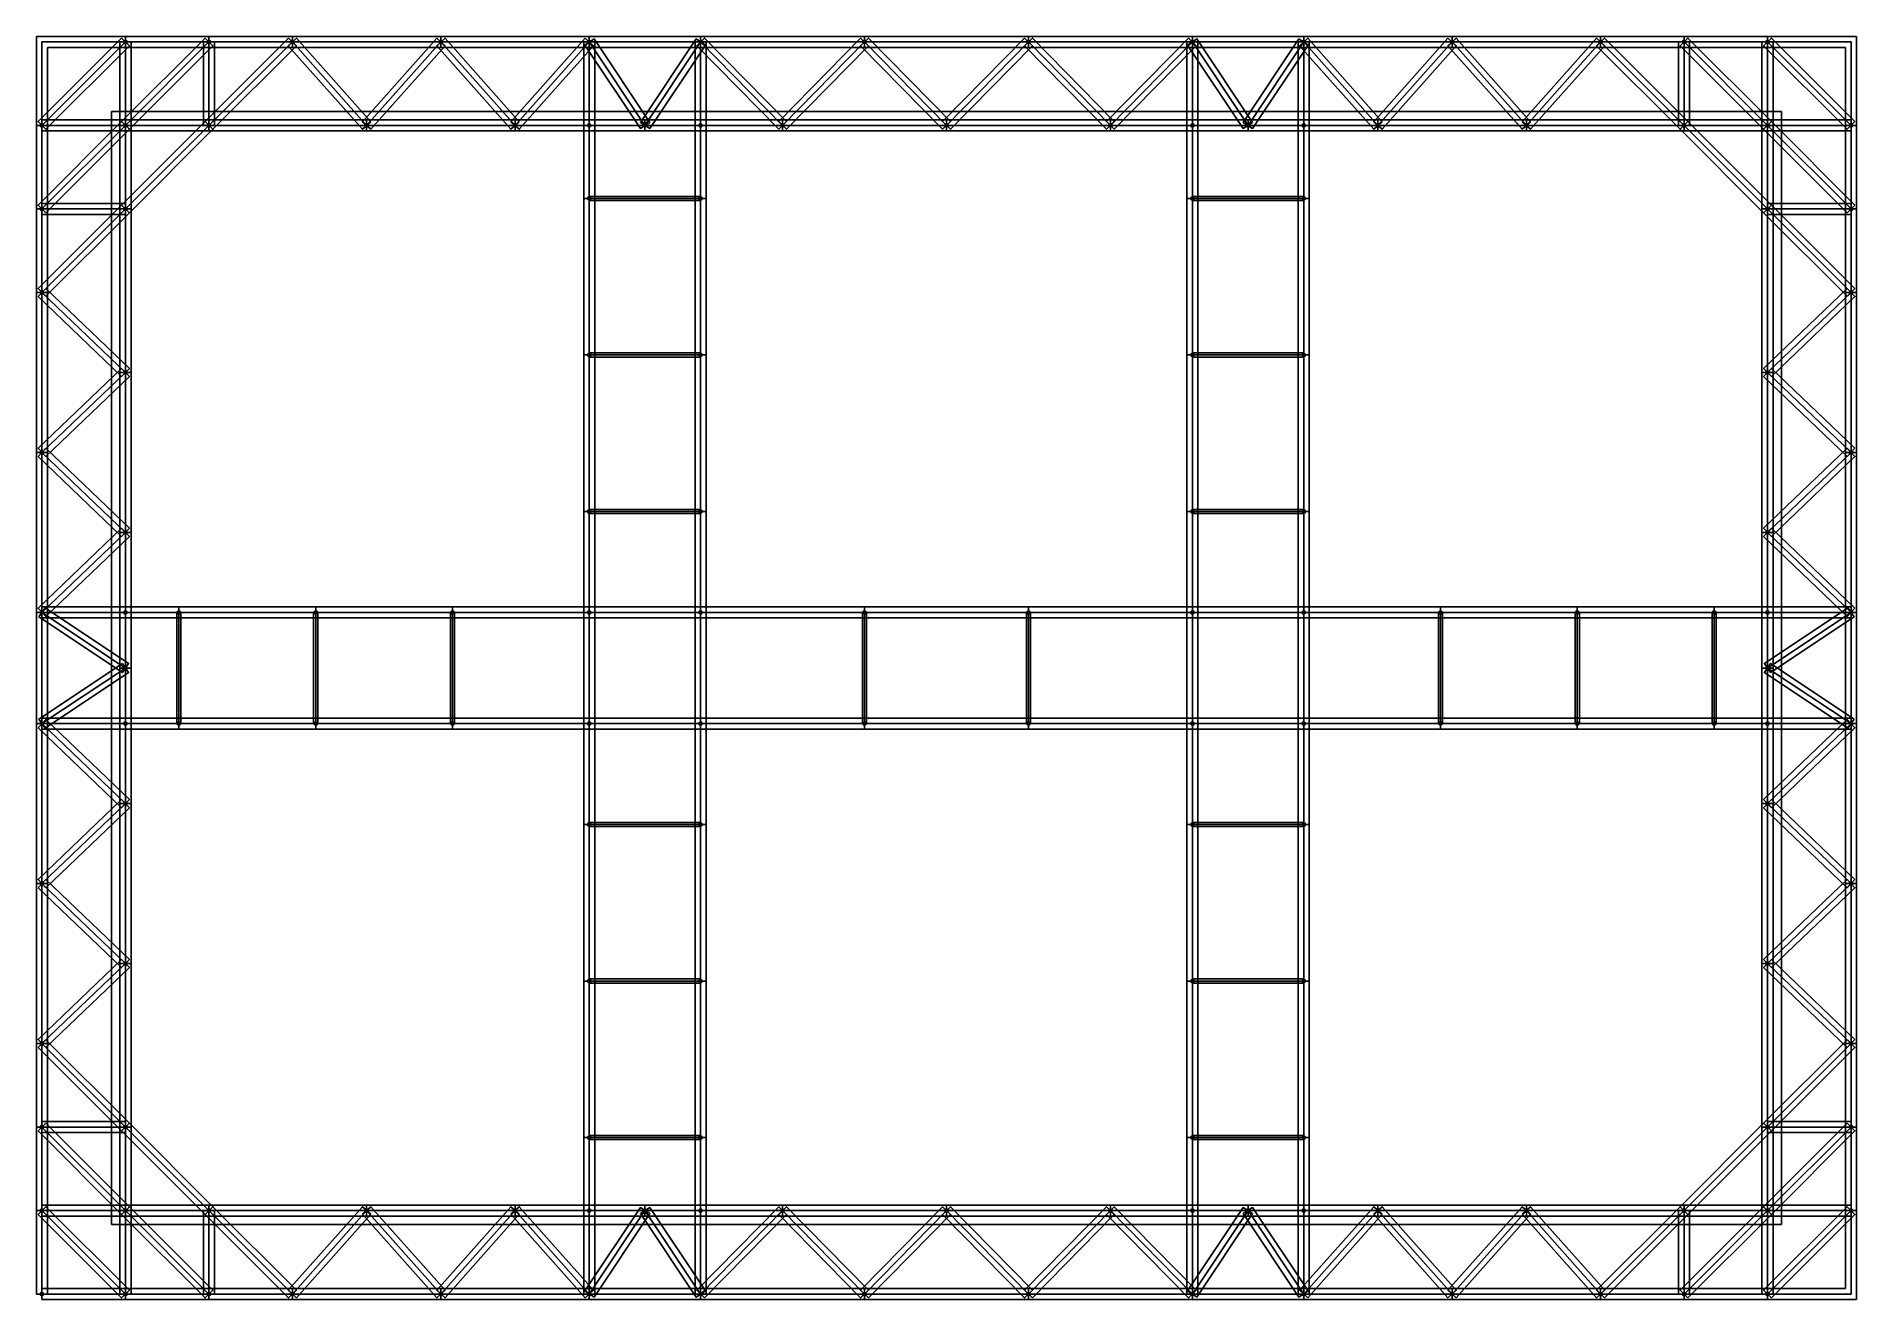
# Model space of a CAD drawing. Header units: metres. Extents: x -5 to 125, y -5 to 85.
import ezdxf

# ---------------------------------------------------------------- set-up
doc = ezdxf.new("R2010")
doc.units = ezdxf.units.M
for name, color, linetype in [('DEBUG_NODE', 1, 'Continuous'), ('PILLAR', 7, 'Continuous'), ('STRUT', 4, 'Continuous'), ('STRUT_OUTLINE', 9, 'Continuous'), ('TIE', 8, 'Continuous'), ('TRUSS_CHORD', 3, 'Continuous'), ('TRUSS_WEB', 30, 'Continuous'), ('WALING', 6, 'Continuous'), ('WALING_OUTLINE', 213, 'Continuous'), ('WALL_REF', 1, 'Continuous')]:
    doc.layers.add(name, color=color, linetype=linetype)

msp = doc.modelspace()

# ---------------------------------------------------------------- linework, layer by layer
at = {"layer": 'DEBUG_NODE'}
for centre in [(1, 85), (7, 85), (13, 85), (23.67, 85), (34.33, 85), (42.33, 85), (54.11, 85), (65.89, 85), (77.67, 85), (85.67, 85), (96.33, 85), (107, 85), (113, 85), (119, 85), (-5, 79), (1, 79), (7, 79), (18.33, 79), (29, 79), (34.33, 79), (38.33, 79), (42.33, 79), (48.22, 79), (60, 79), (71.78, 79), (77.67, 79), (81.67, 79), (85.67, 79), (91, 79), (101.67, 79), (113, 79), (119, 79), (125, 79), (34.33, 73.75), (42.33, 73.75), (77.67, 73.75), (85.67, 73.75), (-5, 73), (1, 73), (119, 73), (125, 73), (-5, 67), (125, 67), (34.33, 62.5), (42.33, 62.5), (77.67, 62.5), (85.67, 62.5), (1, 61.25), (119, 61.25), (-5, 55.5), (125, 55.5), (34.33, 51.25), (42.33, 51.25), (77.67, 51.25), (85.67, 51.25), (1, 49.75), (119, 49.75), (-5, 44), (1, 44), (4.83, 44), (14.67, 44), (24.5, 44), (34.33, 44), (42.33, 44), (54.11, 44), (65.89, 44), (77.67, 44), (85.67, 44), (95.5, 44), (105.33, 44), (115.17, 44), (119, 44), (125, 44), (1, 40), (119, 40), (-5, 36), (1, 36), (4.83, 36), (14.67, 36), (24.5, 36), (34.33, 36), (42.33, 36), (54.11, 36), (65.89, 36), (77.67, 36), (85.67, 36), (95.5, 36), (105.33, 36), (115.17, 36), (119, 36), (125, 36), (1, 30.25), (119, 30.25), (34.33, 28.75), (42.33, 28.75), (77.67, 28.75), (85.67, 28.75), (-5, 24.5), (125, 24.5), (1, 18.75), (119, 18.75), (34.33, 17.5), (42.33, 17.5), (77.67, 17.5), (85.67, 17.5), (-5, 13), (125, 13), (-5, 7), (1, 7), (119, 7), (125, 7), (34.33, 6.25), (42.33, 6.25), (77.67, 6.25), (85.67, 6.25), (-5, 1), (1, 1), (7, 1), (18.33, 1), (29, 1), (34.33, 1), (38.33, 1), (42.33, 1), (48.22, 1), (60, 1), (71.78, 1), (77.67, 1), (81.67, 1), (85.67, 1), (91, 1), (101.67, 1), (113, 1), (119, 1), (125, 1), (-5, -5), (1, -5), (7, -5), (13, -5), (23.67, -5), (34.33, -5), (42.33, -5), (54.11, -5), (65.89, -5), (77.67, -5), (85.67, -5), (96.33, -5), (107, -5), (113, -5), (119, -5)]:
    msp.add_circle(centre, 0.12, dxfattribs=at)
at = {"layer": 'PILLAR'}
for points in [[(33.93, 43.6), (34.73, 43.6), (34.73, 44.4), (33.93, 44.4)], [(41.93, 43.6), (42.73, 43.6), (42.73, 44.4), (41.93, 44.4)], [(77.27, 43.6), (78.07, 43.6), (78.07, 44.4), (77.27, 44.4)], [(85.27, 43.6), (86.07, 43.6), (86.07, 44.4), (85.27, 44.4)], [(33.93, 35.6), (34.73, 35.6), (34.73, 36.4), (33.93, 36.4)], [(41.93, 35.6), (42.73, 35.6), (42.73, 36.4), (41.93, 36.4)], [(77.27, 35.6), (78.07, 35.6), (78.07, 36.4), (77.27, 36.4)], [(85.27, 35.6), (86.07, 35.6), (86.07, 36.4), (85.27, 36.4)]]:
    msp.add_lwpolyline(points, close=True, dxfattribs=at)
at = {"layer": 'STRUT'}
for points in [[(34.33, 79), (34.33, 85)], [(42.33, 79), (42.33, 85)], [(77.67, 79), (77.67, 85)], [(85.67, 79), (85.67, 85)], [(34.33, 73.75), (34.33, 79)], [(42.33, 73.75), (42.33, 79)], [(77.67, 73.75), (77.67, 79)], [(85.67, 73.75), (85.67, 79)], [(34.33, 62.5), (34.33, 73.75)], [(42.33, 62.5), (42.33, 73.75)], [(77.67, 62.5), (77.67, 73.75)], [(85.67, 62.5), (85.67, 73.75)], [(34.33, 51.25), (34.33, 62.5)], [(42.33, 51.25), (42.33, 62.5)], [(77.67, 51.25), (77.67, 62.5)], [(85.67, 51.25), (85.67, 62.5)], [(34.33, 44), (34.33, 51.25)], [(42.33, 44), (42.33, 51.25)], [(77.67, 44), (77.67, 51.25)], [(85.67, 44), (85.67, 51.25)], [(-5, 44), (1, 44)], [(1, 44), (4.83, 44)], [(4.83, 44), (14.67, 44)], [(14.67, 44), (24.5, 44)], [(24.5, 44), (34.33, 44)], [(34.33, 36), (34.33, 44)], [(34.33, 44), (42.33, 44)], [(42.33, 36), (42.33, 44)], [(42.33, 44), (54.11, 44)], [(54.11, 44), (65.89, 44)], [(65.89, 44), (77.67, 44)], [(77.67, 36), (77.67, 44)], [(77.67, 44), (85.67, 44)], [(85.67, 36), (85.67, 44)], [(85.67, 44), (95.5, 44)], [(95.5, 44), (105.33, 44)], [(105.33, 44), (115.17, 44)], [(115.17, 44), (119, 44)], [(119, 44), (125, 44)], [(-5, 36), (1, 36)], [(1, 36), (4.83, 36)], [(4.83, 36), (14.67, 36)], [(14.67, 36), (24.5, 36)], [(24.5, 36), (34.33, 36)], [(34.33, 28.75), (34.33, 36)], [(34.33, 36), (42.33, 36)], [(42.33, 28.75), (42.33, 36)], [(42.33, 36), (54.11, 36)], [(54.11, 36), (65.89, 36)], [(65.89, 36), (77.67, 36)], [(77.67, 28.75), (77.67, 36)], [(77.67, 36), (85.67, 36)], [(85.67, 28.75), (85.67, 36)], [(85.67, 36), (95.5, 36)], [(95.5, 36), (105.33, 36)], [(105.33, 36), (115.17, 36)], [(115.17, 36), (119, 36)], [(119, 36), (125, 36)], [(34.33, 17.5), (34.33, 28.75)], [(42.33, 17.5), (42.33, 28.75)], [(77.67, 17.5), (77.67, 28.75)], [(85.67, 17.5), (85.67, 28.75)], [(34.33, 6.25), (34.33, 17.5)], [(42.33, 6.25), (42.33, 17.5)], [(77.67, 6.25), (77.67, 17.5)], [(85.67, 6.25), (85.67, 17.5)], [(34.33, 1), (34.33, 6.25)], [(42.33, 1), (42.33, 6.25)], [(77.67, 1), (77.67, 6.25)], [(85.67, 1), (85.67, 6.25)], [(34.33, -5), (34.33, 1)], [(42.33, -5), (42.33, 1)], [(77.67, -5), (77.67, 1)], [(85.67, -5), (85.67, 1)]]:
    msp.add_lwpolyline(points, dxfattribs=at)
at = {"layer": 'STRUT_OUTLINE'}
for points in [[(0.72, 85.28), (1.28, 84.72), (-4.72, 78.72), (-5.28, 79.28), (0.72, 85.28)], [(6.72, 85.28), (7.28, 84.72), (1.28, 78.72), (0.72, 79.28), (6.72, 85.28)], [(12.72, 85.28), (13.28, 84.72), (7.28, 78.72), (6.72, 79.28), (12.72, 85.28)], [(18.63, 79.27), (18.03, 78.73), (12.7, 84.73), (13.3, 85.27), (18.63, 79.27)], [(23.37, 85.27), (23.97, 84.73), (18.63, 78.73), (18.03, 79.27), (23.37, 85.27)], [(29.3, 79.27), (28.7, 78.73), (23.37, 84.73), (23.97, 85.27), (29.3, 79.27)], [(34.03, 85.27), (34.63, 84.73), (29.3, 78.73), (28.7, 79.27), (34.03, 85.27)], [(38.67, 79.22), (38, 78.78), (34, 84.78), (34.67, 85.22), (38.67, 79.22)], [(42, 85.22), (42.67, 84.78), (38.67, 78.78), (38, 79.22), (42, 85.22)], [(48.51, 79.28), (47.94, 78.72), (42.05, 84.72), (42.62, 85.28), (48.51, 79.28)], [(53.83, 85.28), (54.4, 84.72), (48.51, 78.72), (47.94, 79.28), (53.83, 85.28)], [(60.29, 79.28), (59.71, 78.72), (53.83, 84.72), (54.4, 85.28), (60.29, 79.28)], [(65.6, 85.28), (66.17, 84.72), (60.29, 78.72), (59.71, 79.28), (65.6, 85.28)], [(72.06, 79.28), (71.49, 78.72), (65.6, 84.72), (66.17, 85.28), (72.06, 79.28)], [(77.38, 85.28), (77.95, 84.72), (72.06, 78.72), (71.49, 79.28), (77.38, 85.28)], [(82, 79.22), (81.33, 78.78), (77.33, 84.78), (78, 85.22), (82, 79.22)], [(85.33, 85.22), (86, 84.78), (82, 78.78), (81.33, 79.22), (85.33, 85.22)], [(91.3, 79.27), (90.7, 78.73), (85.37, 84.73), (85.97, 85.27), (91.3, 79.27)], [(96.03, 85.27), (96.63, 84.73), (91.3, 78.73), (90.7, 79.27), (96.03, 85.27)], [(101.97, 79.27), (101.37, 78.73), (96.03, 84.73), (96.63, 85.27), (101.97, 79.27)], [(106.7, 85.27), (107.3, 84.73), (101.97, 78.73), (101.37, 79.27), (106.7, 85.27)], [(113.28, 79.28), (112.72, 78.72), (106.72, 84.72), (107.28, 85.28), (113.28, 79.28)], [(119.28, 79.28), (118.72, 78.72), (112.72, 84.72), (113.28, 85.28), (119.28, 79.28)], [(125.28, 79.28), (124.72, 78.72), (118.72, 84.72), (119.28, 85.28), (125.28, 79.28)], [(6.6, 85), (7.4, 85), (7.4, 79), (6.6, 79), (6.6, 85)], [(33.93, 85), (34.73, 85), (34.73, 79), (33.93, 79), (33.93, 85)], [(41.93, 85), (42.73, 85), (42.73, 79), (41.93, 79), (41.93, 85)], [(77.27, 85), (78.07, 85), (78.07, 79), (77.27, 79), (77.27, 85)], [(85.27, 85), (86.07, 85), (86.07, 79), (85.27, 79), (85.27, 85)], [(112.6, 85), (113.4, 85), (113.4, 79), (112.6, 79), (112.6, 85)], [(0.72, 79.28), (1.28, 78.72), (-4.72, 72.72), (-5.28, 73.28), (0.72, 79.28)], [(6.72, 79.28), (7.28, 78.72), (1.28, 72.72), (0.72, 73.28), (6.72, 79.28)], [(33.93, 79), (34.73, 79), (34.73, 73.75), (33.93, 73.75), (33.93, 79)], [(41.93, 79), (42.73, 79), (42.73, 73.75), (41.93, 73.75), (41.93, 79)], [(77.27, 79), (78.07, 79), (78.07, 73.75), (77.27, 73.75), (77.27, 79)], [(85.27, 79), (86.07, 79), (86.07, 73.75), (85.27, 73.75), (85.27, 79)], [(119.28, 73.28), (118.72, 72.72), (112.72, 78.72), (113.28, 79.28), (119.28, 73.28)], [(125.28, 73.28), (124.72, 72.72), (118.72, 78.72), (119.28, 79.28), (125.28, 73.28)], [(0.72, 73.28), (1.28, 72.72), (-4.72, 66.72), (-5.28, 67.28), (0.72, 73.28)], [(-5, 72.6), (-5, 73.4), (1, 73.4), (1, 72.6), (-5, 72.6)], [(33.93, 73.75), (34.73, 73.75), (34.73, 62.5), (33.93, 62.5), (33.93, 73.75)], [(42.33, 73.9), (42.33, 73.6), (34.33, 73.6), (34.33, 73.9), (42.33, 73.9)], [(41.93, 73.75), (42.73, 73.75), (42.73, 62.5), (41.93, 62.5), (41.93, 73.75)], [(77.27, 73.75), (78.07, 73.75), (78.07, 62.5), (77.27, 62.5), (77.27, 73.75)], [(85.67, 73.9), (85.67, 73.6), (77.67, 73.6), (77.67, 73.9), (85.67, 73.9)], [(85.27, 73.75), (86.07, 73.75), (86.07, 62.5), (85.27, 62.5), (85.27, 73.75)], [(125.28, 67.28), (124.72, 66.72), (118.72, 72.72), (119.28, 73.28), (125.28, 67.28)], [(125, 73.4), (125, 72.6), (119, 72.6), (119, 73.4), (125, 73.4)], [(-5.28, 66.71), (-4.72, 67.29), (1.28, 61.54), (0.72, 60.96), (-5.28, 66.71)], [(119.28, 60.96), (118.72, 61.54), (124.72, 67.29), (125.28, 66.71), (119.28, 60.96)], [(0.72, 61.54), (1.28, 60.96), (-4.72, 55.21), (-5.28, 55.79), (0.72, 61.54)], [(33.93, 62.5), (34.73, 62.5), (34.73, 51.25), (33.93, 51.25), (33.93, 62.5)], [(42.33, 62.65), (42.33, 62.35), (34.33, 62.35), (34.33, 62.65), (42.33, 62.65)], [(41.93, 62.5), (42.73, 62.5), (42.73, 51.25), (41.93, 51.25), (41.93, 62.5)], [(77.27, 62.5), (78.07, 62.5), (78.07, 51.25), (77.27, 51.25), (77.27, 62.5)], [(85.67, 62.65), (85.67, 62.35), (77.67, 62.35), (77.67, 62.65), (85.67, 62.65)], [(85.27, 62.5), (86.07, 62.5), (86.07, 51.25), (85.27, 51.25), (85.27, 62.5)], [(125.28, 55.79), (124.72, 55.21), (118.72, 60.96), (119.28, 61.54), (125.28, 55.79)], [(-5.28, 55.21), (-4.72, 55.79), (1.28, 50.04), (0.72, 49.46), (-5.28, 55.21)], [(119.28, 49.46), (118.72, 50.04), (124.72, 55.79), (125.28, 55.21), (119.28, 49.46)], [(33.93, 51.25), (34.73, 51.25), (34.73, 44), (33.93, 44), (33.93, 51.25)], [(42.33, 51.4), (42.33, 51.1), (34.33, 51.1), (34.33, 51.4), (42.33, 51.4)], [(41.93, 51.25), (42.73, 51.25), (42.73, 44), (41.93, 44), (41.93, 51.25)], [(77.27, 51.25), (78.07, 51.25), (78.07, 44), (77.27, 44), (77.27, 51.25)], [(85.67, 51.4), (85.67, 51.1), (77.67, 51.1), (77.67, 51.4), (85.67, 51.4)], [(85.27, 51.25), (86.07, 51.25), (86.07, 44), (85.27, 44), (85.27, 51.25)], [(0.72, 50.04), (1.28, 49.46), (-4.72, 43.71), (-5.28, 44.29), (0.72, 50.04)], [(125.28, 44.29), (124.72, 43.71), (118.72, 49.46), (119.28, 50.04), (125.28, 44.29)], [(-5.22, 43.67), (-4.78, 44.33), (1.22, 40.33), (0.78, 39.67), (-5.22, 43.67)], [(1, 44.4), (1, 43.6), (-5, 43.6), (-5, 44.4), (1, 44.4)], [(4.83, 44.4), (4.83, 43.6), (1, 43.6), (1, 44.4), (4.83, 44.4)], [(4.68, 44), (4.98, 44), (4.98, 36), (4.68, 36), (4.68, 44)], [(14.67, 44.4), (14.67, 43.6), (4.83, 43.6), (4.83, 44.4), (14.67, 44.4)], [(14.52, 44), (14.82, 44), (14.82, 36), (14.52, 36), (14.52, 44)], [(24.5, 44.4), (24.5, 43.6), (14.67, 43.6), (14.67, 44.4), (24.5, 44.4)], [(24.35, 44), (24.65, 44), (24.65, 36), (24.35, 36), (24.35, 44)], [(34.33, 44.4), (34.33, 43.6), (24.5, 43.6), (24.5, 44.4), (34.33, 44.4)], [(33.93, 44), (34.73, 44), (34.73, 36), (33.93, 36), (33.93, 44)], [(42.33, 44.4), (42.33, 43.6), (34.33, 43.6), (34.33, 44.4), (42.33, 44.4)], [(41.93, 44), (42.73, 44), (42.73, 36), (41.93, 36), (41.93, 44)], [(54.11, 44.4), (54.11, 43.6), (42.33, 43.6), (42.33, 44.4), (54.11, 44.4)], [(53.96, 44), (54.26, 44), (54.26, 36), (53.96, 36), (53.96, 44)], [(65.89, 44.4), (65.89, 43.6), (54.11, 43.6), (54.11, 44.4), (65.89, 44.4)], [(65.74, 44), (66.04, 44), (66.04, 36), (65.74, 36), (65.74, 44)], [(77.67, 44.4), (77.67, 43.6), (65.89, 43.6), (65.89, 44.4), (77.67, 44.4)], [(77.27, 44), (78.07, 44), (78.07, 36), (77.27, 36), (77.27, 44)], [(85.67, 44.4), (85.67, 43.6), (77.67, 43.6), (77.67, 44.4), (85.67, 44.4)], [(85.27, 44), (86.07, 44), (86.07, 36), (85.27, 36), (85.27, 44)], [(95.5, 44.4), (95.5, 43.6), (85.67, 43.6), (85.67, 44.4), (95.5, 44.4)], [(95.35, 44), (95.65, 44), (95.65, 36), (95.35, 36), (95.35, 44)], [(105.33, 44.4), (105.33, 43.6), (95.5, 43.6), (95.5, 44.4), (105.33, 44.4)], [(105.18, 44), (105.48, 44), (105.48, 36), (105.18, 36), (105.18, 44)], [(115.17, 44.4), (115.17, 43.6), (105.33, 43.6), (105.33, 44.4), (115.17, 44.4)], [(115.02, 44), (115.32, 44), (115.32, 36), (115.02, 36), (115.02, 44)], [(119, 44.4), (119, 43.6), (115.17, 43.6), (115.17, 44.4), (119, 44.4)], [(119.22, 39.67), (118.78, 40.33), (124.78, 44.33), (125.22, 43.67), (119.22, 39.67)], [(125, 44.4), (125, 43.6), (119, 43.6), (119, 44.4), (125, 44.4)], [(0.78, 40.33), (1.22, 39.67), (-4.78, 35.67), (-5.22, 36.33), (0.78, 40.33)], [(125.22, 36.33), (124.78, 35.67), (118.78, 39.67), (119.22, 40.33), (125.22, 36.33)], [(-5.28, 35.71), (-4.72, 36.29), (1.28, 30.54), (0.72, 29.96), (-5.28, 35.71)], [(1, 36.4), (1, 35.6), (-5, 35.6), (-5, 36.4), (1, 36.4)], [(4.83, 36.4), (4.83, 35.6), (1, 35.6), (1, 36.4), (4.83, 36.4)], [(14.67, 36.4), (14.67, 35.6), (4.83, 35.6), (4.83, 36.4), (14.67, 36.4)], [(24.5, 36.4), (24.5, 35.6), (14.67, 35.6), (14.67, 36.4), (24.5, 36.4)], [(34.33, 36.4), (34.33, 35.6), (24.5, 35.6), (24.5, 36.4), (34.33, 36.4)], [(33.93, 36), (34.73, 36), (34.73, 28.75), (33.93, 28.75), (33.93, 36)], [(42.33, 36.4), (42.33, 35.6), (34.33, 35.6), (34.33, 36.4), (42.33, 36.4)], [(41.93, 36), (42.73, 36), (42.73, 28.75), (41.93, 28.75), (41.93, 36)], [(54.11, 36.4), (54.11, 35.6), (42.33, 35.6), (42.33, 36.4), (54.11, 36.4)], [(65.89, 36.4), (65.89, 35.6), (54.11, 35.6), (54.11, 36.4), (65.89, 36.4)], [(77.67, 36.4), (77.67, 35.6), (65.89, 35.6), (65.89, 36.4), (77.67, 36.4)], [(77.27, 36), (78.07, 36), (78.07, 28.75), (77.27, 28.75), (77.27, 36)], [(85.67, 36.4), (85.67, 35.6), (77.67, 35.6), (77.67, 36.4), (85.67, 36.4)], [(85.27, 36), (86.07, 36), (86.07, 28.75), (85.27, 28.75), (85.27, 36)], [(95.5, 36.4), (95.5, 35.6), (85.67, 35.6), (85.67, 36.4), (95.5, 36.4)], [(105.33, 36.4), (105.33, 35.6), (95.5, 35.6), (95.5, 36.4), (105.33, 36.4)], [(115.17, 36.4), (115.17, 35.6), (105.33, 35.6), (105.33, 36.4), (115.17, 36.4)], [(119, 36.4), (119, 35.6), (115.17, 35.6), (115.17, 36.4), (119, 36.4)], [(119.28, 29.96), (118.72, 30.54), (124.72, 36.29), (125.28, 35.71), (119.28, 29.96)], [(125, 36.4), (125, 35.6), (119, 35.6), (119, 36.4), (125, 36.4)], [(0.72, 30.54), (1.28, 29.96), (-4.72, 24.21), (-5.28, 24.79), (0.72, 30.54)], [(125.28, 24.79), (124.72, 24.21), (118.72, 29.96), (119.28, 30.54), (125.28, 24.79)], [(42.33, 28.9), (42.33, 28.6), (34.33, 28.6), (34.33, 28.9), (42.33, 28.9)], [(85.67, 28.9), (85.67, 28.6), (77.67, 28.6), (77.67, 28.9), (85.67, 28.9)], [(33.93, 28.75), (34.73, 28.75), (34.73, 17.5), (33.93, 17.5), (33.93, 28.75)], [(41.93, 28.75), (42.73, 28.75), (42.73, 17.5), (41.93, 17.5), (41.93, 28.75)], [(77.27, 28.75), (78.07, 28.75), (78.07, 17.5), (77.27, 17.5), (77.27, 28.75)], [(85.27, 28.75), (86.07, 28.75), (86.07, 17.5), (85.27, 17.5), (85.27, 28.75)], [(-5.28, 24.21), (-4.72, 24.79), (1.28, 19.04), (0.72, 18.46), (-5.28, 24.21)], [(119.28, 18.46), (118.72, 19.04), (124.72, 24.79), (125.28, 24.21), (119.28, 18.46)], [(0.72, 19.04), (1.28, 18.46), (-4.72, 12.71), (-5.28, 13.29), (0.72, 19.04)], [(125.28, 13.29), (124.72, 12.71), (118.72, 18.46), (119.28, 19.04), (125.28, 13.29)], [(33.93, 17.5), (34.73, 17.5), (34.73, 6.25), (33.93, 6.25), (33.93, 17.5)], [(42.33, 17.65), (42.33, 17.35), (34.33, 17.35), (34.33, 17.65), (42.33, 17.65)], [(41.93, 17.5), (42.73, 17.5), (42.73, 6.25), (41.93, 6.25), (41.93, 17.5)], [(77.27, 17.5), (78.07, 17.5), (78.07, 6.25), (77.27, 6.25), (77.27, 17.5)], [(85.67, 17.65), (85.67, 17.35), (77.67, 17.35), (77.67, 17.65), (85.67, 17.65)], [(85.27, 17.5), (86.07, 17.5), (86.07, 6.25), (85.27, 6.25), (85.27, 17.5)], [(-5.28, 12.72), (-4.72, 13.28), (1.28, 7.28), (0.72, 6.72), (-5.28, 12.72)], [(119.28, 6.72), (118.72, 7.28), (124.72, 13.28), (125.28, 12.72), (119.28, 6.72)], [(-5.28, 6.72), (-4.72, 7.28), (1.28, 1.28), (0.72, 0.72), (-5.28, 6.72)], [(-5, 6.6), (-5, 7.4), (1, 7.4), (1, 6.6), (-5, 6.6)], [(0.72, 6.72), (1.28, 7.28), (7.28, 1.28), (6.72, 0.72), (0.72, 6.72)], [(113.28, 0.72), (112.72, 1.28), (118.72, 7.28), (119.28, 6.72), (113.28, 0.72)], [(119.28, 0.72), (118.72, 1.28), (124.72, 7.28), (125.28, 6.72), (119.28, 0.72)], [(125, 7.4), (125, 6.6), (119, 6.6), (119, 7.4), (125, 7.4)], [(33.93, 6.25), (34.73, 6.25), (34.73, 1), (33.93, 1), (33.93, 6.25)], [(42.33, 6.4), (42.33, 6.1), (34.33, 6.1), (34.33, 6.4), (42.33, 6.4)], [(41.93, 6.25), (42.73, 6.25), (42.73, 1), (41.93, 1), (41.93, 6.25)], [(77.27, 6.25), (78.07, 6.25), (78.07, 1), (77.27, 1), (77.27, 6.25)], [(85.67, 6.4), (85.67, 6.1), (77.67, 6.1), (77.67, 6.4), (85.67, 6.4)], [(85.27, 6.25), (86.07, 6.25), (86.07, 1), (85.27, 1), (85.27, 6.25)], [(-5.28, 0.72), (-4.72, 1.28), (1.28, -4.72), (0.72, -5.28), (-5.28, 0.72)], [(0.72, 0.72), (1.28, 1.28), (7.28, -4.72), (6.72, -5.28), (0.72, 0.72)], [(7.4, -5), (6.6, -5), (6.6, 1), (7.4, 1), (7.4, -5)], [(6.72, 0.72), (7.28, 1.28), (13.28, -4.72), (12.72, -5.28), (6.72, 0.72)], [(13.3, -5.27), (12.7, -4.73), (18.03, 1.27), (18.63, 0.73), (13.3, -5.27)], [(18.03, 0.73), (18.63, 1.27), (23.97, -4.73), (23.37, -5.27), (18.03, 0.73)], [(23.97, -5.27), (23.37, -4.73), (28.7, 1.27), (29.3, 0.73), (23.97, -5.27)], [(28.7, 0.73), (29.3, 1.27), (34.63, -4.73), (34.03, -5.27), (28.7, 0.73)], [(33.93, 1), (34.73, 1), (34.73, -5), (33.93, -5), (33.93, 1)], [(34.67, -5.22), (34, -4.78), (38, 1.22), (38.67, 0.78), (34.67, -5.22)], [(38, 0.78), (38.67, 1.22), (42.67, -4.78), (42, -5.22), (38, 0.78)], [(41.93, 1), (42.73, 1), (42.73, -5), (41.93, -5), (41.93, 1)], [(42.62, -5.28), (42.05, -4.72), (47.94, 1.28), (48.51, 0.72), (42.62, -5.28)], [(47.94, 0.72), (48.51, 1.28), (54.4, -4.72), (53.83, -5.28), (47.94, 0.72)], [(54.4, -5.28), (53.83, -4.72), (59.71, 1.28), (60.29, 0.72), (54.4, -5.28)], [(59.71, 0.72), (60.29, 1.28), (66.17, -4.72), (65.6, -5.28), (59.71, 0.72)], [(66.17, -5.28), (65.6, -4.72), (71.49, 1.28), (72.06, 0.72), (66.17, -5.28)], [(71.49, 0.72), (72.06, 1.28), (77.95, -4.72), (77.38, -5.28), (71.49, 0.72)], [(77.27, 1), (78.07, 1), (78.07, -5), (77.27, -5), (77.27, 1)], [(78, -5.22), (77.33, -4.78), (81.33, 1.22), (82, 0.78), (78, -5.22)], [(81.33, 0.78), (82, 1.22), (86, -4.78), (85.33, -5.22), (81.33, 0.78)], [(85.27, 1), (86.07, 1), (86.07, -5), (85.27, -5), (85.27, 1)], [(85.97, -5.27), (85.37, -4.73), (90.7, 1.27), (91.3, 0.73), (85.97, -5.27)], [(90.7, 0.73), (91.3, 1.27), (96.63, -4.73), (96.03, -5.27), (90.7, 0.73)], [(96.63, -5.27), (96.03, -4.73), (101.37, 1.27), (101.97, 0.73), (96.63, -5.27)], [(101.37, 0.73), (101.97, 1.27), (107.3, -4.73), (106.7, -5.27), (101.37, 0.73)], [(107.28, -5.28), (106.72, -4.72), (112.72, 1.28), (113.28, 0.72), (107.28, -5.28)], [(113.4, -5), (112.6, -5), (112.6, 1), (113.4, 1), (113.4, -5)], [(113.28, -5.28), (112.72, -4.72), (118.72, 1.28), (119.28, 0.72), (113.28, -5.28)], [(119.28, -5.28), (118.72, -4.72), (124.72, 1.28), (125.28, 0.72), (119.28, -5.28)]]:
    msp.add_lwpolyline(points, close=True, dxfattribs=at)
at = {"layer": 'TIE'}
for points in [[(34.33, 73.75), (42.33, 73.75)], [(77.67, 73.75), (85.67, 73.75)], [(34.33, 62.5), (42.33, 62.5)], [(77.67, 62.5), (85.67, 62.5)], [(34.33, 51.25), (42.33, 51.25)], [(77.67, 51.25), (85.67, 51.25)], [(4.83, 36), (4.83, 44)], [(14.67, 36), (14.67, 44)], [(24.5, 36), (24.5, 44)], [(54.11, 36), (54.11, 44)], [(65.89, 36), (65.89, 44)], [(95.5, 36), (95.5, 44)], [(105.33, 36), (105.33, 44)], [(115.17, 36), (115.17, 44)], [(34.33, 28.75), (42.33, 28.75)], [(77.67, 28.75), (85.67, 28.75)], [(34.33, 17.5), (42.33, 17.5)], [(77.67, 17.5), (85.67, 17.5)], [(34.33, 6.25), (42.33, 6.25)], [(77.67, 6.25), (85.67, 6.25)]]:
    msp.add_lwpolyline(points, dxfattribs=at)
at = {"layer": 'TRUSS_CHORD'}
for points in [[(0.6, 85), (1.4, 85), (1.4, 79), (0.6, 79), (0.6, 85)], [(119.4, 79), (118.6, 79), (118.6, 85), (119.4, 85), (119.4, 79)], [(1, 79.4), (1, 78.6), (-5, 78.6), (-5, 79.4), (1, 79.4)], [(0.6, 79), (1.4, 79), (1.4, 73), (0.6, 73), (0.6, 79)], [(7, 79.4), (7, 78.6), (1, 78.6), (1, 79.4), (7, 79.4)], [(18.33, 79.4), (18.33, 78.6), (7, 78.6), (7, 79.4), (18.33, 79.4)], [(29, 79.4), (29, 78.6), (18.33, 78.6), (18.33, 79.4), (29, 79.4)], [(34.33, 79.4), (34.33, 78.6), (29, 78.6), (29, 79.4), (34.33, 79.4)], [(38.33, 79.4), (38.33, 78.6), (34.33, 78.6), (34.33, 79.4), (38.33, 79.4)], [(42.33, 79.4), (42.33, 78.6), (38.33, 78.6), (38.33, 79.4), (42.33, 79.4)], [(48.22, 79.4), (48.22, 78.6), (42.33, 78.6), (42.33, 79.4), (48.22, 79.4)], [(60, 79.4), (60, 78.6), (48.22, 78.6), (48.22, 79.4), (60, 79.4)], [(71.78, 79.4), (71.78, 78.6), (60, 78.6), (60, 79.4), (71.78, 79.4)], [(77.67, 79.4), (77.67, 78.6), (71.78, 78.6), (71.78, 79.4), (77.67, 79.4)], [(81.67, 79.4), (81.67, 78.6), (77.67, 78.6), (77.67, 79.4), (81.67, 79.4)], [(85.67, 79.4), (85.67, 78.6), (81.67, 78.6), (81.67, 79.4), (85.67, 79.4)], [(91, 79.4), (91, 78.6), (85.67, 78.6), (85.67, 79.4), (91, 79.4)], [(101.67, 79.4), (101.67, 78.6), (91, 78.6), (91, 79.4), (101.67, 79.4)], [(113, 79.4), (113, 78.6), (101.67, 78.6), (101.67, 79.4), (113, 79.4)], [(119, 79.4), (119, 78.6), (113, 78.6), (113, 79.4), (119, 79.4)], [(119.4, 73), (118.6, 73), (118.6, 79), (119.4, 79), (119.4, 73)], [(125, 79.4), (125, 78.6), (119, 78.6), (119, 79.4), (125, 79.4)], [(0.6, 73), (1.4, 73), (1.4, 61.25), (0.6, 61.25), (0.6, 73)], [(119.4, 61.25), (118.6, 61.25), (118.6, 73), (119.4, 73), (119.4, 61.25)], [(0.6, 61.25), (1.4, 61.25), (1.4, 49.75), (0.6, 49.75), (0.6, 61.25)], [(119.4, 49.75), (118.6, 49.75), (118.6, 61.25), (119.4, 61.25), (119.4, 49.75)], [(0.6, 49.75), (1.4, 49.75), (1.4, 44), (0.6, 44), (0.6, 49.75)], [(119.4, 44), (118.6, 44), (118.6, 49.75), (119.4, 49.75), (119.4, 44)], [(0.6, 44), (1.4, 44), (1.4, 40), (0.6, 40), (0.6, 44)], [(119.4, 40), (118.6, 40), (118.6, 44), (119.4, 44), (119.4, 40)], [(0.6, 40), (1.4, 40), (1.4, 36), (0.6, 36), (0.6, 40)], [(119.4, 36), (118.6, 36), (118.6, 40), (119.4, 40), (119.4, 36)], [(0.6, 36), (1.4, 36), (1.4, 30.25), (0.6, 30.25), (0.6, 36)], [(119.4, 30.25), (118.6, 30.25), (118.6, 36), (119.4, 36), (119.4, 30.25)], [(0.6, 30.25), (1.4, 30.25), (1.4, 18.75), (0.6, 18.75), (0.6, 30.25)], [(119.4, 18.75), (118.6, 18.75), (118.6, 30.25), (119.4, 30.25), (119.4, 18.75)], [(0.6, 18.75), (1.4, 18.75), (1.4, 7), (0.6, 7), (0.6, 18.75)], [(119.4, 7), (118.6, 7), (118.6, 18.75), (119.4, 18.75), (119.4, 7)], [(0.6, 7), (1.4, 7), (1.4, 1), (0.6, 1), (0.6, 7)], [(119.4, 1), (118.6, 1), (118.6, 7), (119.4, 7), (119.4, 1)], [(-5, 0.6), (-5, 1.4), (1, 1.4), (1, 0.6), (-5, 0.6)], [(1, 0.6), (1, 1.4), (7, 1.4), (7, 0.6), (1, 0.6)], [(7, 0.6), (7, 1.4), (18.33, 1.4), (18.33, 0.6), (7, 0.6)], [(18.33, 0.6), (18.33, 1.4), (29, 1.4), (29, 0.6), (18.33, 0.6)], [(29, 0.6), (29, 1.4), (34.33, 1.4), (34.33, 0.6), (29, 0.6)], [(34.33, 0.6), (34.33, 1.4), (38.33, 1.4), (38.33, 0.6), (34.33, 0.6)], [(38.33, 0.6), (38.33, 1.4), (42.33, 1.4), (42.33, 0.6), (38.33, 0.6)], [(42.33, 0.6), (42.33, 1.4), (48.22, 1.4), (48.22, 0.6), (42.33, 0.6)], [(48.22, 0.6), (48.22, 1.4), (60, 1.4), (60, 0.6), (48.22, 0.6)], [(60, 0.6), (60, 1.4), (71.78, 1.4), (71.78, 0.6), (60, 0.6)], [(71.78, 0.6), (71.78, 1.4), (77.67, 1.4), (77.67, 0.6), (71.78, 0.6)], [(77.67, 0.6), (77.67, 1.4), (81.67, 1.4), (81.67, 0.6), (77.67, 0.6)], [(81.67, 0.6), (81.67, 1.4), (85.67, 1.4), (85.67, 0.6), (81.67, 0.6)], [(85.67, 0.6), (85.67, 1.4), (91, 1.4), (91, 0.6), (85.67, 0.6)], [(91, 0.6), (91, 1.4), (101.67, 1.4), (101.67, 0.6), (91, 0.6)], [(101.67, 0.6), (101.67, 1.4), (113, 1.4), (113, 0.6), (101.67, 0.6)], [(113, 0.6), (113, 1.4), (119, 1.4), (119, 0.6), (113, 0.6)], [(119, 0.6), (119, 1.4), (125, 1.4), (125, 0.6), (119, 0.6)], [(0.6, 1), (1.4, 1), (1.4, -5), (0.6, -5), (0.6, 1)], [(119.4, -5), (118.6, -5), (118.6, 1), (119.4, 1), (119.4, -5)]]:
    msp.add_lwpolyline(points, close=True, dxfattribs=at)
for points in [[(1, 79), (1, 85)], [(119, 85), (119, 79)], [(-5, 79), (1, 79)], [(1, 73), (1, 79)], [(1, 79), (7, 79)], [(7, 79), (18.33, 79)], [(18.33, 79), (29, 79)], [(29, 79), (34.33, 79)], [(34.33, 79), (38.33, 79)], [(38.33, 79), (42.33, 79)], [(42.33, 79), (48.22, 79)], [(48.22, 79), (60, 79)], [(60, 79), (71.78, 79)], [(71.78, 79), (77.67, 79)], [(77.67, 79), (81.67, 79)], [(81.67, 79), (85.67, 79)], [(85.67, 79), (91, 79)], [(91, 79), (101.67, 79)], [(101.67, 79), (113, 79)], [(113, 79), (119, 79)], [(119, 79), (125, 79)], [(119, 79), (119, 73)], [(1, 61.25), (1, 73)], [(119, 73), (119, 61.25)], [(1, 49.75), (1, 61.25)], [(119, 61.25), (119, 49.75)], [(1, 44), (1, 49.75)], [(119, 49.75), (119, 44)], [(1, 40), (1, 44)], [(119, 44), (119, 40)], [(1, 36), (1, 40)], [(119, 40), (119, 36)], [(1, 30.25), (1, 36)], [(119, 36), (119, 30.25)], [(1, 18.75), (1, 30.25)], [(119, 30.25), (119, 18.75)], [(1, 7), (1, 18.75)], [(119, 18.75), (119, 7)], [(1, 1), (1, 7)], [(119, 7), (119, 1)], [(1, 1), (-5, 1)], [(1, -5), (1, 1)], [(7, 1), (1, 1)], [(18.33, 1), (7, 1)], [(29, 1), (18.33, 1)], [(34.33, 1), (29, 1)], [(38.33, 1), (34.33, 1)], [(42.33, 1), (38.33, 1)], [(48.22, 1), (42.33, 1)], [(60, 1), (48.22, 1)], [(71.78, 1), (60, 1)], [(77.67, 1), (71.78, 1)], [(81.67, 1), (77.67, 1)], [(85.67, 1), (81.67, 1)], [(91, 1), (85.67, 1)], [(101.67, 1), (91, 1)], [(113, 1), (101.67, 1)], [(119, 1), (113, 1)], [(119, 1), (119, -5)], [(125, 1), (119, 1)]]:
    msp.add_lwpolyline(points, dxfattribs=at)
at = {"layer": 'TRUSS_WEB'}
for points in [[(-5, 79), (1, 85)], [(1, 79), (7, 85)], [(7, 79), (7, 85)], [(7, 79), (13, 85)], [(13, 85), (18.33, 79)], [(18.33, 79), (23.67, 85)], [(23.67, 85), (29, 79)], [(29, 79), (34.33, 85)], [(34.33, 85), (38.33, 79)], [(38.33, 79), (42.33, 85)], [(42.33, 85), (48.22, 79)], [(48.22, 79), (54.11, 85)], [(54.11, 85), (60, 79)], [(60, 79), (65.89, 85)], [(65.89, 85), (71.78, 79)], [(71.78, 79), (77.67, 85)], [(77.67, 85), (81.67, 79)], [(81.67, 79), (85.67, 85)], [(85.67, 85), (91, 79)], [(91, 79), (96.33, 85)], [(96.33, 85), (101.67, 79)], [(101.67, 79), (107, 85)], [(107, 85), (113, 79)], [(113, 79), (113, 85)], [(113, 85), (119, 79)], [(119, 85), (125, 79)], [(-5, 73), (1, 79)], [(1, 73), (7, 79)], [(113, 79), (119, 73)], [(119, 79), (125, 73)], [(1, 73), (-5, 73)], [(-5, 67), (1, 73)], [(119, 73), (125, 73)], [(119, 73), (125, 67)], [(1, 61.25), (-5, 67)], [(125, 67), (119, 61.25)], [(-5, 55.5), (1, 61.25)], [(119, 61.25), (125, 55.5)], [(1, 49.75), (-5, 55.5)], [(125, 55.5), (119, 49.75)], [(-5, 44), (1, 49.75)], [(119, 49.75), (125, 44)], [(1, 40), (-5, 44)], [(125, 44), (119, 40)], [(-5, 36), (1, 40)], [(119, 40), (125, 36)], [(1, 30.25), (-5, 36)], [(125, 36), (119, 30.25)], [(-5, 24.5), (1, 30.25)], [(119, 30.25), (125, 24.5)], [(1, 18.75), (-5, 24.5)], [(125, 24.5), (119, 18.75)], [(-5, 13), (1, 18.75)], [(119, 18.75), (125, 13)], [(1, 7), (-5, 13)], [(125, 13), (119, 7)], [(1, 7), (-5, 7)], [(1, 1), (-5, 7)], [(7, 1), (1, 7)], [(119, 7), (113, 1)], [(119, 7), (125, 7)], [(125, 7), (119, 1)], [(1, -5), (-5, 1)], [(7, -5), (1, 1)], [(7, 1), (7, -5)], [(13, -5), (7, 1)], [(18.33, 1), (13, -5)], [(23.67, -5), (18.33, 1)], [(29, 1), (23.67, -5)], [(34.33, -5), (29, 1)], [(38.33, 1), (34.33, -5)], [(42.33, -5), (38.33, 1)], [(48.22, 1), (42.33, -5)], [(54.11, -5), (48.22, 1)], [(60, 1), (54.11, -5)], [(65.89, -5), (60, 1)], [(71.78, 1), (65.89, -5)], [(77.67, -5), (71.78, 1)], [(81.67, 1), (77.67, -5)], [(85.67, -5), (81.67, 1)], [(91, 1), (85.67, -5)], [(96.33, -5), (91, 1)], [(101.67, 1), (96.33, -5)], [(107, -5), (101.67, 1)], [(113, 1), (107, -5)], [(113, 1), (113, -5)], [(119, 1), (113, -5)], [(125, 1), (119, -5)]]:
    msp.add_lwpolyline(points, dxfattribs=at)
at = {"layer": 'WALING'}
for points in [[(-5, 79), (-5, 85), (1, 85)], [(1, 85), (7, 85)], [(7, 85), (13, 85)], [(13, 85), (23.67, 85)], [(23.67, 85), (34.33, 85)], [(34.33, 85), (42.33, 85)], [(42.33, 85), (54.11, 85)], [(54.11, 85), (65.89, 85)], [(65.89, 85), (77.67, 85)], [(77.67, 85), (85.67, 85)], [(85.67, 85), (96.33, 85)], [(96.33, 85), (107, 85)], [(107, 85), (113, 85)], [(113, 85), (119, 85)], [(119, 85), (125, 85), (125, 79)], [(-5, 73), (-5, 79)], [(125, 79), (125, 73)], [(-5, 67), (-5, 73)], [(125, 73), (125, 67)], [(-5, 55.5), (-5, 67)], [(125, 67), (125, 55.5)], [(-5, 44), (-5, 55.5)], [(125, 55.5), (125, 44)], [(-5, 36), (-5, 44)], [(125, 44), (125, 36)], [(-5, 24.5), (-5, 36)], [(125, 36), (125, 24.5)], [(-5, 13), (-5, 24.5)], [(125, 24.5), (125, 13)], [(-5, 7), (-5, 13)], [(125, 13), (125, 7)], [(-5, 1), (-5, 7)], [(125, 7), (125, 1)], [(-5, -5), (-5, 1)], [(125, 1), (125, -5), (119, -5)], [(1, -5), (-5, -5)], [(7, -5), (1, -5)], [(13, -5), (7, -5)], [(23.67, -5), (13, -5)], [(34.33, -5), (23.67, -5)], [(42.33, -5), (34.33, -5)], [(54.11, -5), (42.33, -5)], [(65.89, -5), (54.11, -5)], [(77.67, -5), (65.89, -5)], [(85.67, -5), (77.67, -5)], [(96.33, -5), (85.67, -5)], [(107, -5), (96.33, -5)], [(113, -5), (107, -5)], [(119, -5), (113, -5)]]:
    msp.add_lwpolyline(points, close=True, dxfattribs=at)
at = {"layer": 'WALING_OUTLINE'}
for points in [[(-5.4, 85.4), (1, 85.4), (1, 84.6), (-4.6, 84.6), (-4.6, 79), (-5.4, 79), (-5.4, 85.4)], [(7, 85.4), (7, 84.6), (1, 84.6), (1, 85.4), (7, 85.4)], [(13, 85.4), (13, 84.6), (7, 84.6), (7, 85.4), (13, 85.4)], [(23.67, 85.4), (23.67, 84.6), (13, 84.6), (13, 85.4), (23.67, 85.4)], [(34.33, 85.4), (34.33, 84.6), (23.67, 84.6), (23.67, 85.4), (34.33, 85.4)], [(42.33, 85.4), (42.33, 84.6), (34.33, 84.6), (34.33, 85.4), (42.33, 85.4)], [(54.11, 85.4), (54.11, 84.6), (42.33, 84.6), (42.33, 85.4), (54.11, 85.4)], [(65.89, 85.4), (65.89, 84.6), (54.11, 84.6), (54.11, 85.4), (65.89, 85.4)], [(77.67, 85.4), (77.67, 84.6), (65.89, 84.6), (65.89, 85.4), (77.67, 85.4)], [(85.67, 85.4), (85.67, 84.6), (77.67, 84.6), (77.67, 85.4), (85.67, 85.4)], [(96.33, 85.4), (96.33, 84.6), (85.67, 84.6), (85.67, 85.4), (96.33, 85.4)], [(107, 85.4), (107, 84.6), (96.33, 84.6), (96.33, 85.4), (107, 85.4)], [(113, 85.4), (113, 84.6), (107, 84.6), (107, 85.4), (113, 85.4)], [(119, 85.4), (119, 84.6), (113, 84.6), (113, 85.4), (119, 85.4)], [(125.4, 85.4), (125.4, 79), (124.6, 79), (124.6, 84.6), (119, 84.6), (119, 85.4), (125.4, 85.4)], [(-5.4, 79), (-4.6, 79), (-4.6, 73), (-5.4, 73), (-5.4, 79)], [(125.4, 73), (124.6, 73), (124.6, 79), (125.4, 79), (125.4, 73)], [(-5.4, 73), (-4.6, 73), (-4.6, 67), (-5.4, 67), (-5.4, 73)], [(125.4, 67), (124.6, 67), (124.6, 73), (125.4, 73), (125.4, 67)], [(-5.4, 67), (-4.6, 67), (-4.6, 55.5), (-5.4, 55.5), (-5.4, 67)], [(125.4, 55.5), (124.6, 55.5), (124.6, 67), (125.4, 67), (125.4, 55.5)], [(-5.4, 55.5), (-4.6, 55.5), (-4.6, 44), (-5.4, 44), (-5.4, 55.5)], [(125.4, 44), (124.6, 44), (124.6, 55.5), (125.4, 55.5), (125.4, 44)], [(-5.4, 44), (-4.6, 44), (-4.6, 36), (-5.4, 36), (-5.4, 44)], [(125.4, 36), (124.6, 36), (124.6, 44), (125.4, 44), (125.4, 36)], [(-5.4, 36), (-4.6, 36), (-4.6, 24.5), (-5.4, 24.5), (-5.4, 36)], [(125.4, 24.5), (124.6, 24.5), (124.6, 36), (125.4, 36), (125.4, 24.5)], [(-5.4, 24.5), (-4.6, 24.5), (-4.6, 13), (-5.4, 13), (-5.4, 24.5)], [(125.4, 13), (124.6, 13), (124.6, 24.5), (125.4, 24.5), (125.4, 13)], [(-5.4, 13), (-4.6, 13), (-4.6, 7), (-5.4, 7), (-5.4, 13)], [(125.4, 7), (124.6, 7), (124.6, 13), (125.4, 13), (125.4, 7)], [(-5.4, 7), (-4.6, 7), (-4.6, 1), (-5.4, 1), (-5.4, 7)], [(125.4, 1), (124.6, 1), (124.6, 7), (125.4, 7), (125.4, 1)], [(-5.4, 1), (-4.6, 1), (-4.6, -5), (-5.4, -5), (-5.4, 1)], [(125.4, -5.4), (119, -5.4), (119, -4.6), (124.6, -4.6), (124.6, 1), (125.4, 1), (125.4, -5.4)], [(-5, -5.4), (-5, -4.6), (1, -4.6), (1, -5.4), (-5, -5.4)], [(1, -5.4), (1, -4.6), (7, -4.6), (7, -5.4), (1, -5.4)], [(7, -5.4), (7, -4.6), (13, -4.6), (13, -5.4), (7, -5.4)], [(13, -5.4), (13, -4.6), (23.67, -4.6), (23.67, -5.4), (13, -5.4)], [(23.67, -5.4), (23.67, -4.6), (34.33, -4.6), (34.33, -5.4), (23.67, -5.4)], [(34.33, -5.4), (34.33, -4.6), (42.33, -4.6), (42.33, -5.4), (34.33, -5.4)], [(42.33, -5.4), (42.33, -4.6), (54.11, -4.6), (54.11, -5.4), (42.33, -5.4)], [(54.11, -5.4), (54.11, -4.6), (65.89, -4.6), (65.89, -5.4), (54.11, -5.4)], [(65.89, -5.4), (65.89, -4.6), (77.67, -4.6), (77.67, -5.4), (65.89, -5.4)], [(77.67, -5.4), (77.67, -4.6), (85.67, -4.6), (85.67, -5.4), (77.67, -5.4)], [(85.67, -5.4), (85.67, -4.6), (96.33, -4.6), (96.33, -5.4), (85.67, -5.4)], [(96.33, -5.4), (96.33, -4.6), (107, -4.6), (107, -5.4), (96.33, -5.4)], [(107, -5.4), (107, -4.6), (113, -4.6), (113, -5.4), (107, -5.4)], [(113, -5.4), (113, -4.6), (119, -4.6), (119, -5.4), (113, -5.4)]]:
    msp.add_lwpolyline(points, close=True, dxfattribs=at)
at = {"layer": 'WALL_REF'}
msp.add_lwpolyline([(0, 0), (120, 0), (120, 80), (0, 80)], close=True, dxfattribs=at)

doc.saveas('drawing.dxf')
